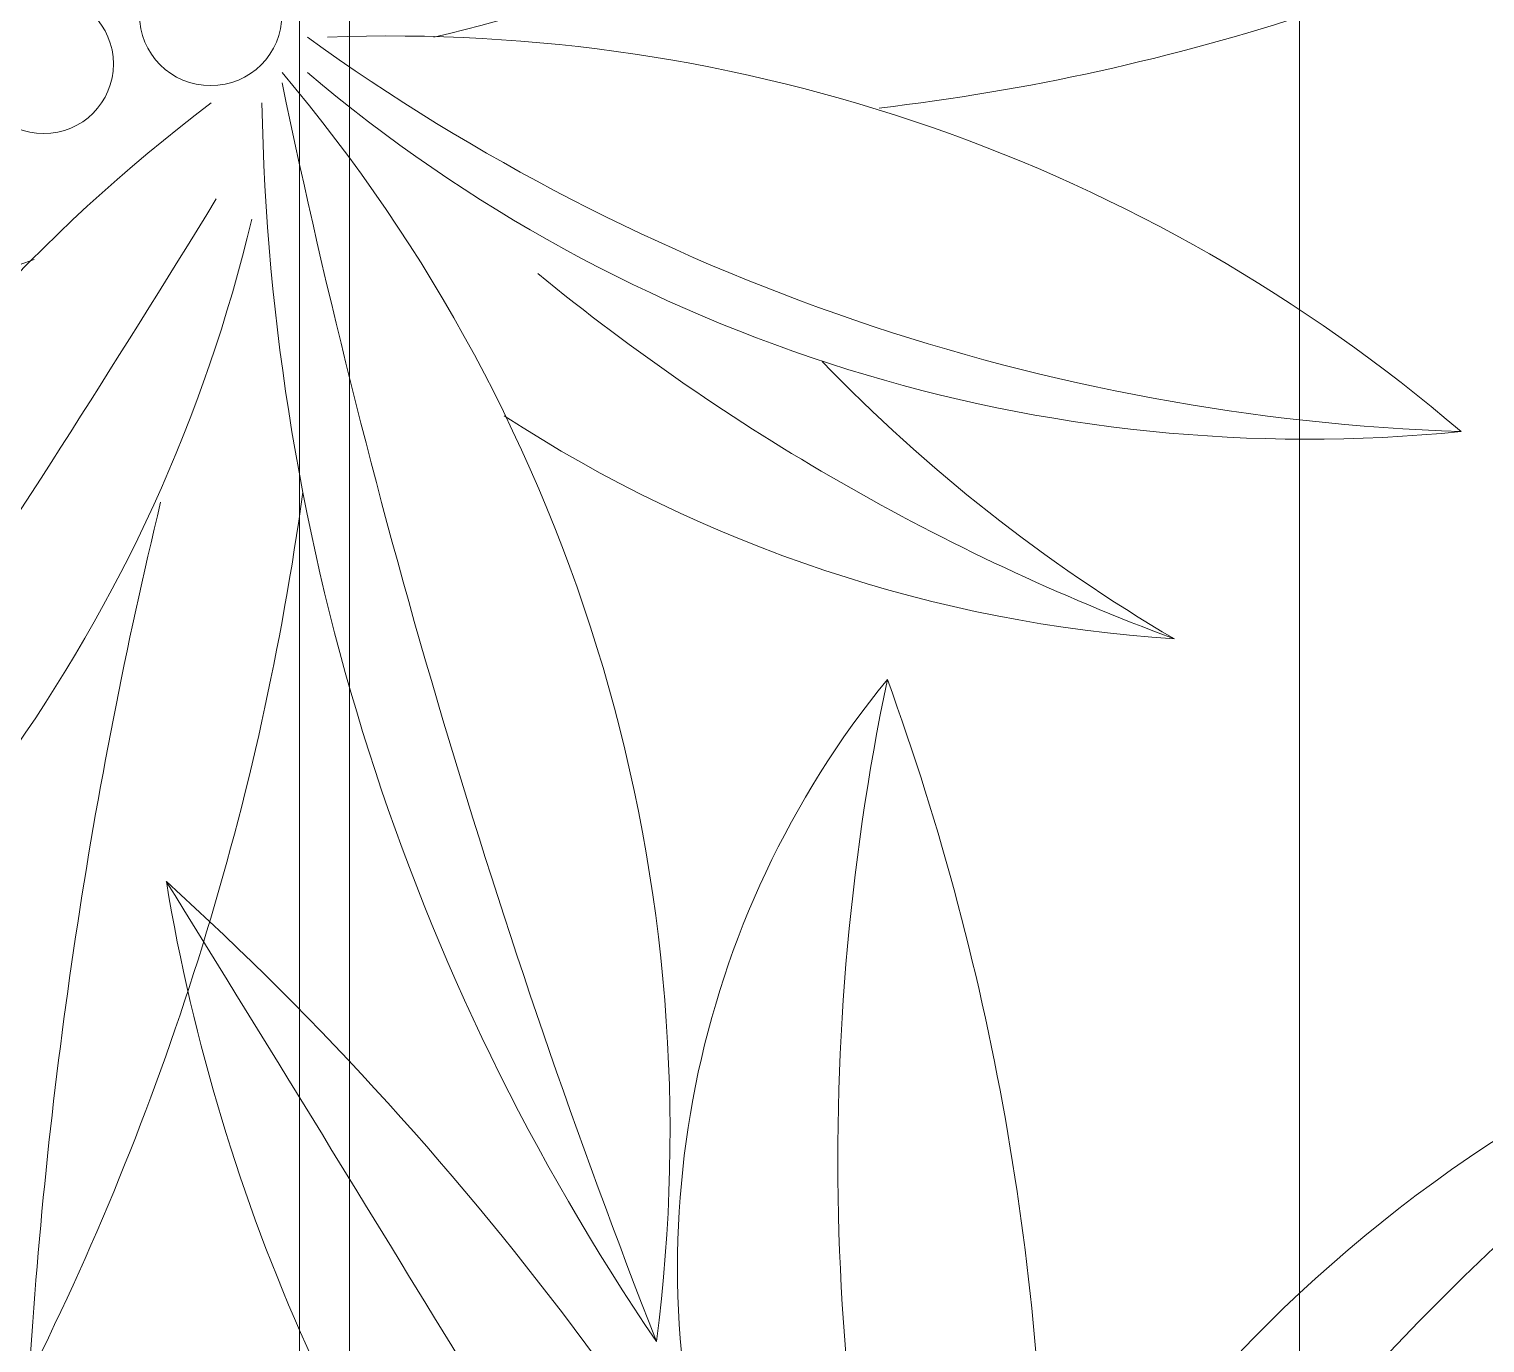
# Model space of a CAD drawing. Header units: millimetres. Extents: x 46644 to 147176, y -1287 to 53383.
# Drawn here: x 98997.4 to 99288.7, y 50856.2 to 51119.2 of the extents above; entities that cross this region are included whole.
import ezdxf

# ---------------------------------------------------------------- set-up
doc = ezdxf.new("R2010")
doc.units = ezdxf.units.MM
for name, color, linetype, lineweight in [('A-FLOR', 192, 'Continuous', 18), ('A-WALL', 113, 'Continuous', 18), ('G-IMPT', 8, 'Continuous', 18), ('L-PLNT', 71, 'Continuous', 18)]:
    doc.layers.add(name, color=color, linetype=linetype, lineweight=lineweight)

# ---------------------------------------------------------------- blocks, each defined once
blk = doc.blocks.new('CAY DUA VAN PHAT - CAY DUA VAN PHAT_dwg-2253781-TKCS_SẢNH - BẬC CẤP 3 - MẶT BẰNG')
at = {"layer": 'G-IMPT'}
for centre, radius in [((-146.76, 465.48), 28.54), ((-126.9, 398.7), 27.88)]:
    blk.add_circle(centre, radius, dxfattribs=at)
for centre, radius, start, end in [((5.95, 342.33), 797.16, 32.80883, 72.67027), ((1228.07, 1817.95), 1216.67, 215.97087, 241.57597), ((779.81, 1288.74), 567.56, 199.06916, 255.84865), ((519.72, 537.8), 657.82, 139.40241, 182.22196), ((-816.88, 994.26), 837.6, 324.19163, 358.05796), ((-595.85, 904.41), 619.15, 319.72962, 5.69701), ((-1023.02, 343.34), 910.32, 13.43357, 39.4147), ((-980.63, 631.94), 877.2, 6.61656, 18.28498), ((-734.13, 1162.59), 893.42, 320.68015, 339.59855), ((-466.22, 1185.69), 660.47, 313.95882, 329.56689), ((-453.71, 887.69), 558.16, 326.90571, 356.24571), ((478.87, -252.08), 1051.7, 89.46131, 109.98389), ((311.62, 1657.04), 940.58, 258.21063, 286.24623), ((1139.97, -402.53), 1267.2, 115.21824, 137.85612), ((354.97, 1024.5), 372.19, 230.74454, 286.70355), ((17875.27, -28108.81), 33583.9, 121.033453, 121.755144), ((300.46, -7.06), 656.38, 82.64497, 130.22753), ((-760.74, 3572.92), 3144.94, 281.76683, 291.3553), ((-128.19, 1396.14), 910.32, 271.06337, 304.27673), ((76.52, 1194.14), 756.6, 279.42347, 308.93899), ((-109.01, -621.37), 1134.17, 63.40929, 82.21971), ((-208.71, -123.73), 622.53, 32.2613, 76.62972), ((-3546.81, -5190.94), 6639.96, 54.408023, 58.453572), ((421.34, 867.87), 667.4, 217.05305, 261.06763), ((521.93, 2402.9), 2013.85, 256.40514, 266.49049), ((-904.34, 89.18), 908.72, 354.36811, 19.65628)]:
    blk.add_arc(centre, radius, start, end, dxfattribs=at)
blk = doc.blocks.new('CAY DUA VAN PHAT - CAY DUA VAN PHAT_dwg-V72-TKCS_SẢNH - BẬC CẤP 3 - MẶT BẰNG')
at = {"layer": 'G-IMPT'}
for centre, radius in [((-146.76, 465.48), 28.54), ((-126.9, 398.7), 27.88)]:
    blk.add_circle(centre, radius, dxfattribs=at)
for centre, radius, start, end in [((5.95, 342.33), 797.16, 32.80883, 72.67027), ((1228.07, 1817.95), 1216.67, 215.97087, 241.57597), ((779.81, 1288.74), 567.56, 199.06916, 255.84865), ((519.72, 537.8), 657.82, 139.40241, 182.22196), ((-816.88, 994.26), 837.6, 324.19163, 358.05796), ((-595.85, 904.41), 619.15, 319.72962, 5.69701), ((-1023.02, 343.34), 910.32, 13.43357, 39.4147), ((-980.63, 631.94), 877.2, 6.61656, 18.28498), ((-734.13, 1162.59), 893.42, 320.68015, 339.59855), ((-466.22, 1185.69), 660.47, 313.95882, 329.56689), ((-453.71, 887.69), 558.16, 326.90571, 356.24571), ((478.87, -252.08), 1051.7, 89.46131, 109.98389), ((311.62, 1657.04), 940.58, 258.21063, 286.24623), ((1139.97, -402.53), 1267.2, 115.21824, 137.85612), ((354.97, 1024.5), 372.19, 230.74454, 286.70355), ((17875.27, -28108.81), 33583.9, 121.033453, 121.755144), ((300.46, -7.06), 656.38, 82.64497, 130.22753), ((-760.74, 3572.92), 3144.94, 281.76683, 291.3553), ((-128.19, 1396.14), 910.32, 271.06337, 304.27673), ((76.52, 1194.14), 756.6, 279.42347, 308.93899), ((-109.01, -621.37), 1134.17, 63.40929, 82.21971), ((-208.71, -123.73), 622.53, 32.2613, 76.62972), ((-3546.81, -5190.94), 6639.96, 54.408023, 58.453572), ((421.34, 867.87), 667.4, 217.05305, 261.06763), ((521.93, 2402.9), 2013.85, 256.40514, 266.49049), ((-904.34, 89.18), 908.72, 354.36811, 19.65628)]:
    blk.add_arc(centre, radius, start, end, dxfattribs=at)
blk = doc.blocks.new('CAY DUA VAN PHAT - CAY DUA VAN PHAT-V73-TKCS_SẢNH - BẬC CẤP 3 - MẶT BẰNG')
at = {"xscale": 0.5, "yscale": 0.5, "zscale": 0.5}
for name in ['CAY DUA VAN PHAT - CAY DUA VAN PHAT_dwg-2253781-TKCS_SẢNH - BẬC CẤP 3 - MẶT BẰNG', 'CAY DUA VAN PHAT - CAY DUA VAN PHAT_dwg-V72-TKCS_SẢNH - BẬC CẤP 3 - MẶT BẰNG']:
    blk.add_blockref(name, (-151.82, -370.52), dxfattribs=at)

msp = doc.modelspace()

# ---------------------------------------------------------------- linework, layer by layer
at = {"layer": 'A-FLOR'}
msp.add_line((99251.59, 50657.93), (99251.59, 52404.99), dxfattribs=at)
at = {"layer": 'A-WALL'}
for p, q in [((99051.52, 52404.99), (99051.52, 50657.93)), ((99061.52, 52404.99), (99061.52, 50667.93))]:
    msp.add_line(p, q, dxfattribs=at)

# ---------------------------------------------------------------- block references
at = {"layer": 'L-PLNT', "rotation": 269.9999999999997}
msp.add_blockref('CAY DUA VAN PHAT - CAY DUA VAN PHAT-V73-TKCS_SẢNH - BẬC CẤP 3 - MẶT BẰNG', (99171.52, 50896.94), dxfattribs=at)

doc.saveas('drawing.dxf')
